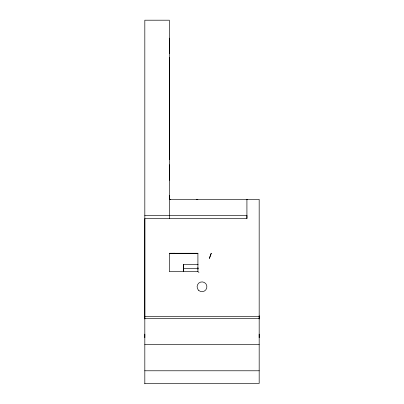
<?xml version="1.0" encoding="UTF-8"?>
<svg xmlns="http://www.w3.org/2000/svg" width="404" height="404" viewBox="0 0 404 404"><rect width="100%" height="100%" fill="white"/><g stroke="black" fill="none" stroke-linecap="round" stroke-linejoin="round"><path stroke-width="0.61" d="M144.819 337.719L144.819 334.143M144.819 318.948L144.819 316.817M246.92 199.369L246.925 218.559L169.327 218.594L169.327 195.364M183.618 271.655L183.618 264.327L198.127 264.322M197.915 269.231L197.915 267.569M246.925 218.377L246.925 215.403L144.819 215.438M259.181 337.719L259.181 334.143M259.181 318.948L259.181 316.817M259.181 315.741L259.181 316.579L144.819 316.579L144.819 218.559L169.327 218.594M197.915 253.298L170.872 253.308M169.327 253.298L174.942 253.273M144.819 383.441L259.181 383.441L259.171 199.359L169.316 199.399L170.67 199.399M197.854 199.379L196.556 199.384M169.736 253.308L170.468 253.308M246.672 199.359L247.495 199.359M183.78 268.493L198.228 268.493M197.915 271.655L169.327 271.655L169.327 253.273L197.915 253.273L197.915 271.655L198.94 272.407M144.819 318.382L259.181 318.382M144.819 344.592L259.181 344.592M144.819 370.781L259.181 370.781M169.367 199.404L169.327 20.2L144.819 20.205L144.819 383.8M183.618 264.322L183.618 271.569M169.327 38.168L169.327 53.681M169.327 57.575L169.327 159.686M169.327 164.761L169.327 180.305M211.231 253.273L209.388 258.388L211.231 253.273M198.531 290.249A4.904 4.904 0 0 0 206.732 288.052A4.904 4.904 0 0 0 200.732 282.053A4.904 4.904 0 0 0 198.531 290.249"/></g></svg>
